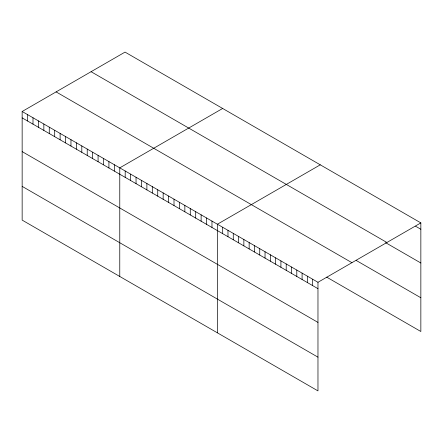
<?xml version="1.0" encoding="UTF-8"?>
<svg xmlns="http://www.w3.org/2000/svg" width="443" height="443" viewBox="0 0 443 443"><rect width="100%" height="100%" fill="white"/><g stroke="black" fill="none" stroke-linecap="round" stroke-linejoin="round"><path stroke-width="0.66" d="M22.15 111.498L317.969 282.291L317.969 390.898L22.15 220.105L22.15 111.498L125.031 52.102L420.85 222.895L420.85 331.502L326.74 277.168M222.652 108.463L119.771 167.858L119.771 276.465M320.272 164.824L217.391 224.219L217.391 332.826M317.969 282.291L420.85 222.895M415.556 226.218L420.85 229.269M91.081 71.705L386.9 242.493M385.56 242.631L420.85 263.009M356.15 260.412L420.85 297.762M56.1 91.9L351.919 262.688M22.15 117.877L317.969 288.67M22.15 151.611L317.969 322.404M22.15 186.37L317.969 357.163M312.675 279.234L312.675 285.613M307.381 276.177L307.381 282.556M302.093 273.121L302.093 279.5M296.799 270.064L296.799 276.443M291.505 267.007L291.505 273.386M286.211 263.95L286.211 270.33M280.917 260.894L280.917 267.273M275.624 257.843L275.624 264.216M270.33 254.786L270.33 261.16M265.036 251.729L265.036 258.108M259.742 248.673L259.742 255.052M254.448 245.616L254.448 251.995M249.154 242.559L249.154 248.938M243.86 239.502L243.86 245.882M238.567 236.446L238.567 242.825M233.273 233.389L233.273 239.768M227.979 230.332L227.979 236.712M222.685 227.276L222.685 233.655M211.97 221.09L211.97 227.469M206.543 217.962L206.543 224.335M201.122 214.827L201.122 221.207M195.701 211.699L195.701 218.072M190.274 208.564L190.274 214.944M184.853 205.436L184.853 211.815M179.426 202.301L179.426 208.681M174.005 199.173L174.005 205.552M168.584 196.039L168.584 202.418M163.157 192.91L163.157 199.289M157.736 189.781L157.736 196.155M152.309 186.647L152.309 193.026M146.888 183.518L146.888 189.892M141.467 180.384L141.467 186.763M136.04 177.255L136.04 183.635M130.619 174.121L130.619 180.5M125.192 170.992L125.192 177.372M114.349 164.73L114.349 171.109M108.923 161.595L108.923 167.975M103.501 158.467L103.501 164.846M98.075 155.338L98.075 161.712M92.653 152.204L92.653 158.583M87.232 149.075L87.232 155.454M81.805 145.941L81.805 152.32M76.384 142.812L76.384 149.191M70.963 139.678L70.963 146.057M65.536 136.549L65.536 142.928M60.115 133.415L60.115 139.794M54.688 130.286L54.688 136.666M49.267 127.158L49.267 133.531M43.846 124.023L43.846 130.403M38.419 120.895L38.419 127.274M32.998 117.76L32.998 124.14M27.571 114.632L27.571 121.011"/></g></svg>
